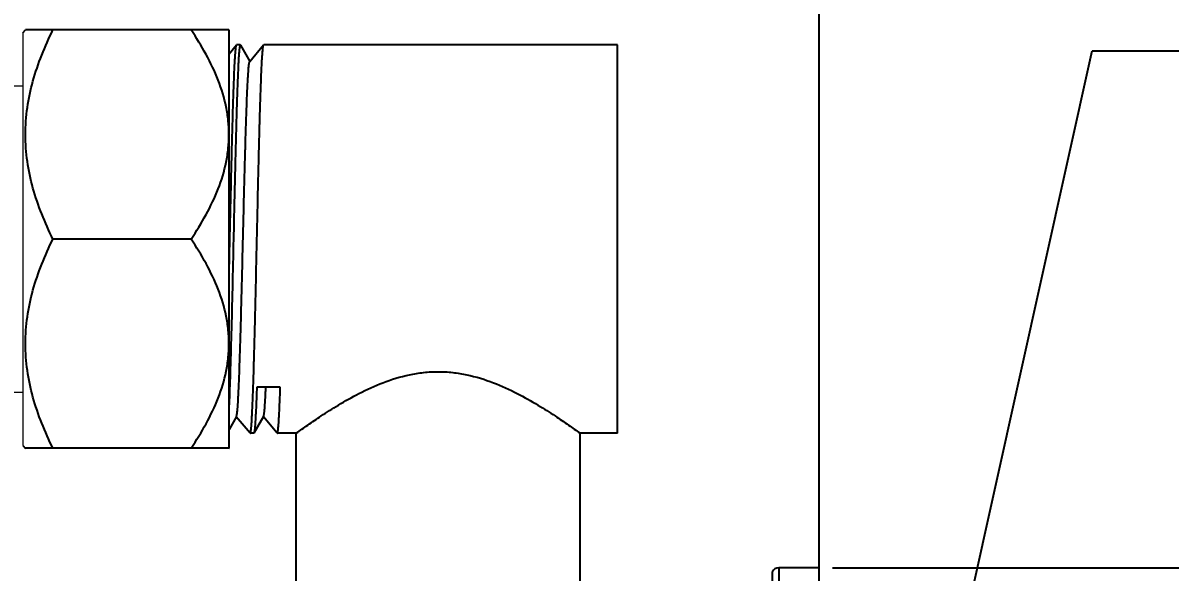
# Model space of a CAD drawing. Header units: millimetres. Extents: x 14295 to 15136, y 4961 to 5556.
# Drawn here: x 14999.5 to 15076.3, y 5150.4 to 5187.1 of the extents above; entities that cross this region are included whole.
import ezdxf

# ---------------------------------------------------------------- set-up
doc = ezdxf.new("R2010")
doc.units = ezdxf.units.MM
doc.layers.add('DIM', color=3, linetype='Continuous', lineweight=9)
doc.layers.add('벽', color=2, linetype='Continuous')
doc.styles.get("Standard").update_dxf_attribs({"font": 'arial.ttf'})
doc.dimstyles.new('겸용-샤워욕조용1', dxfattribs={"dimscale": 0.6, "dimtxt": 10, "dimasz": 10, "dimexe": 1.5, "dimexo": 1.5, "dimgap": 1, "dimtad": 0, "dimtih": 1, "dimtoh": 1, "dimdec": 1, "dimdsep": 46, "dimtxsty": 'Standard', "dimcen": 2.5, "dimclrd": 5, "dimclre": 5, "dimclrt": 5, "dimadec": 1, "dimazin": 2, "dimtfac": 1, "dimtdec": 1, "dimtmove": 0, "dimatfit": 3, "dimfxl": 1.25, "dimarcsym": 0})

# ---------------------------------------------------------------- blocks, each defined once
blk = doc.blocks.new('*D0')
at = {"layer": 'Defpoints', "color": 0, "transparency": 16777216}
for p in [(15052.81, 5150.67), (15052.81, 5096.67), (15086.783, 5096.67)]:
    blk.add_point(p, dxfattribs=at)
at = {"layer": 'DIM', "color": 5, "lineweight": -2, "transparency": 16777216}
for p, q in [((15053.71, 5150.67), (15087.683, 5150.67)), ((15086.783, 5144.67), (15086.783, 5127.501)), ((15086.783, 5102.67), (15086.783, 5119.839)), ((15053.71, 5096.67), (15087.683, 5096.67))]:
    blk.add_line(p, q, dxfattribs=at)
at = {"layer": 'DIM', "color": 5, "transparency": 16777216}
for points in [[(15085.783, 5144.67), (15087.783, 5144.67), (15086.783, 5150.67)], [(15085.783, 5102.67), (15087.783, 5102.67), (15086.783, 5096.67)]]:
    blk.add_solid(points, dxfattribs=at)
at = {"layer": 'DIM', "color": 5, "transparency": 16777216, "insert": (15086.783, 5123.67), "char_height": 6, "attachment_point": 5}
blk.add_mtext('%%C54', dxfattribs=at)
blk = doc.blocks.new('*D6')
at = {"layer": 'Defpoints', "color": 0, "transparency": 16777216}
for p in [(15009.725, 5316.694), (14784.499, 5046.907), (14784.499, 5046.907)]:
    blk.add_point(p, dxfattribs=at)
at = {"layer": 'DIM', "color": 5, "lineweight": -2, "transparency": 16777216}
for p, q in [((15008.825, 5316.694), (14783.599, 5316.694)), ((14784.499, 5310.694), (14784.499, 5186.334)), ((14784.499, 5052.907), (14784.499, 5177.268))]:
    blk.add_line(p, q, dxfattribs=at)
at = {"layer": 'DIM', "color": 5, "transparency": 16777216}
for points in [[(14783.499, 5310.694), (14785.499, 5310.694), (14784.499, 5316.694)], [(14783.499, 5052.907), (14785.499, 5052.907), (14784.499, 5046.907)]]:
    blk.add_solid(points, dxfattribs=at)
at = {"layer": 'DIM', "color": 5, "transparency": 16777216, "insert": (14784.499, 5181.801), "char_height": 6, "attachment_point": 5}
blk.add_mtext('(1600)', dxfattribs=at)
blk = doc.blocks.new('*D13')
at = {"layer": 'Defpoints', "color": 0, "transparency": 16777216}
for p in [(14859.285, 5153.701), (15052.81, 5084.186), (15052.81, 5066.553)]:
    blk.add_point(p, dxfattribs=at)
at = {"layer": 'DIM', "color": 5, "lineweight": -2, "transparency": 16777216}
for p, q in [((14859.285, 5152.801), (14859.285, 5065.653)), ((15052.81, 5083.286), (15052.81, 5065.653)), ((14865.285, 5066.553), (14945.584, 5066.553)), ((15046.81, 5066.553), (14966.511, 5066.553))]:
    blk.add_line(p, q, dxfattribs=at)
at = {"layer": 'DIM', "color": 5, "transparency": 16777216}
for points in [[(14865.285, 5067.553), (14865.285, 5065.553), (14859.285, 5066.553)], [(15046.81, 5067.553), (15046.81, 5065.553), (15052.81, 5066.553)]]:
    blk.add_solid(points, dxfattribs=at)
at = {"layer": 'DIM', "color": 5, "transparency": 16777216, "insert": (14956.047, 5066.553), "char_height": 6, "attachment_point": 5}
blk.add_mtext('193.5', dxfattribs=at)

msp = doc.modelspace()

# ---------------------------------------------------------------- linework, layer by layer
at = {"linetype": 'Continuous'}
for p, q in [((14999.51, 5186.478), (14999.689, 5186.688)), ((15013.306, 5186.67), (14999.674, 5186.67)), ((15013.286, 5186.687), (15013.31, 5186.667)), ((15013.31, 5158.674), (15013.31, 5186.667)), ((15013.31, 5185.07), (15013.81, 5185.666)), ((15013.81, 5185.666), (15013.817, 5185.67)), ((15014.058, 5185.67), (15013.817, 5185.67)), ((15014.069, 5185.661), (15014.058, 5185.67)), ((15014.069, 5185.661), (15014.704, 5184.562)), ((15014.691, 5184.555), (15015.624, 5185.666)), ((15015.624, 5185.666), (15015.631, 5185.67)), ((15039.31, 5185.67), (15015.631, 5185.67)), ((15039.31, 5159.67), (15039.31, 5185.67)), ((15010.765, 5172.67), (15001.52, 5172.67)), ((15016.742, 5162.768), (15015.169, 5162.768)), ((15013.805, 5160.791), (15013.31, 5159.935)), ((15014.717, 5159.675), (15013.794, 5160.774)), ((15015.619, 5160.791), (15014.976, 5159.68)), ((15016.531, 5159.675), (15015.608, 5160.774)), ((15014.717, 5159.675), (15014.724, 5159.67)), ((15014.965, 5159.67), (15014.724, 5159.67)), ((15014.976, 5159.68), (15014.965, 5159.67)), ((15016.531, 5159.675), (15016.538, 5159.67)), ((15017.81, 5159.67), (15016.538, 5159.67)), ((15017.81, 5134.67), (15017.81, 5159.67)), ((15036.81, 5134.67), (15036.81, 5159.67)), ((15039.31, 5159.67), (15036.81, 5159.67)), ((14999.51, 5158.863), (14999.689, 5158.652)), ((15013.306, 5158.67), (14999.674, 5158.67)), ((15013.286, 5158.654), (15013.31, 5158.674)), ((15050.127, 5150.67), (15050.127, 5096.67)), ((15052.81, 5150.67), (15050.127, 5150.67)), ((15052.81, 5096.67), (15052.81, 5150.67)), ((15049.674, 5150.382), (15049.674, 5096.958))]:
    msp.add_line(p, q, dxfattribs=at)
at = {"lineweight": 18}
msp.add_line((14999.51, 5186.478), (14999.51, 5158.863), dxfattribs=at)
at = {"linetype": 'Continuous', "lineweight": 18}
for p, q in [((14999.51, 5182.92), (14998.36, 5182.92)), ((14998.36, 5162.42), (14999.51, 5162.42))]:
    msp.add_line(p, q, dxfattribs=at)
at = {"linetype": 'Continuous'}
msp.add_arc((15050.127, 5150.17), 0.5, 90, 154.94174, dxfattribs=at)
for points, knots in [([(15001.52, 5172.67), (15001.248, 5173.222), (15000.745, 5174.341), (15000.15, 5176.076), (14999.764, 5177.858), (14999.629, 5179.67), (14999.764, 5181.482), (15000.15, 5183.264), (15000.745, 5184.999), (15001.248, 5186.118), (15001.52, 5186.67)], [0, 0, 0, 0, 0.1264, 0.251772, 0.376187, 0.5, 0.623813, 0.748228, 0.873599, 1, 1, 1, 1]), ([(15010.765, 5172.67), (15011.124, 5173.201), (15011.798, 5174.285), (15012.621, 5176.001), (15013.083, 5177.509), (15013.274, 5178.74), (15013.322, 5179.67), (15013.274, 5180.6), (15013.083, 5181.832), (15012.621, 5183.339), (15011.798, 5185.056), (15011.124, 5186.14), (15010.765, 5186.67)], [0, 0, 0, 0, 0.127249, 0.252923, 0.376955, 0.438557, 0.5, 0.561443, 0.623045, 0.747077, 0.872751, 1, 1, 1, 1]), ([(15013.364, 5172.67), (15013.382, 5173.502), (15013.419, 5175.133), (15013.465, 5177.144), (15013.503, 5178.685), (15013.53, 5179.763), (15013.558, 5180.775), (15013.586, 5181.712), (15013.613, 5182.565), (15013.641, 5183.325), (15013.668, 5183.987), (15013.692, 5184.473), (15013.711, 5184.808), (15013.725, 5185.017), (15013.739, 5185.197), (15013.753, 5185.349), (15013.766, 5185.47), (15013.78, 5185.562), (15013.791, 5185.621), (15013.801, 5185.652), (15013.807, 5185.662), (15013.81, 5185.666)], [0, 0, 0, 0, 0.191766, 0.3764, 0.463891, 0.547066, 0.625151, 0.69742, 0.763204, 0.821888, 0.872929, 0.915857, 0.93415, 0.950275, 0.964194, 0.975875, 0.985298, 0.992448, 0.997325, 0.998927, 1, 1, 1, 1]), ([(15014.058, 5185.67), (15014.056, 5185.67), (15014.049, 5185.665), (15014.039, 5185.644), (15014.027, 5185.598), (15014.014, 5185.52), (15014, 5185.41), (15013.986, 5185.271), (15013.972, 5185.101), (15013.958, 5184.901), (15013.944, 5184.671), (15013.93, 5184.413), (15013.91, 5184.012), (15013.886, 5183.445), (15013.858, 5182.687), (15013.83, 5181.833), (15013.802, 5180.891), (15013.774, 5179.869), (15013.746, 5178.779), (15013.707, 5177.217), (15013.66, 5175.174), (15013.623, 5173.516), (15013.605, 5172.67)], [0, 0, 0, 0, 0.000622, 0.001676, 0.005443, 0.01154, 0.019991, 0.030785, 0.043902, 0.059316, 0.076989, 0.096882, 0.118947, 0.169376, 0.227796, 0.293647, 0.366293, 0.445038, 0.529123, 0.617742, 0.805123, 1, 1, 1, 1]), ([(15015.178, 5172.67), (15015.196, 5173.502), (15015.233, 5175.133), (15015.279, 5177.144), (15015.317, 5178.685), (15015.344, 5179.763), (15015.372, 5180.775), (15015.4, 5181.712), (15015.427, 5182.565), (15015.455, 5183.325), (15015.482, 5183.987), (15015.506, 5184.473), (15015.525, 5184.808), (15015.539, 5185.017), (15015.553, 5185.197), (15015.567, 5185.349), (15015.58, 5185.47), (15015.594, 5185.562), (15015.605, 5185.621), (15015.615, 5185.652), (15015.621, 5185.662), (15015.624, 5185.666)], [0, 0, 0, 0, 0.191766, 0.376402, 0.463893, 0.547067, 0.625151, 0.697421, 0.763205, 0.82189, 0.872931, 0.915859, 0.934152, 0.950276, 0.964195, 0.975876, 0.985299, 0.992448, 0.997325, 0.998928, 1, 1, 1, 1]), ([(15013.805, 5160.791), (15013.811, 5160.803), (15013.821, 5160.838), (15013.835, 5160.902), (15013.848, 5160.995), (15013.861, 5161.113), (15013.875, 5161.259), (15013.895, 5161.505), (15013.918, 5161.876), (15013.945, 5162.395), (15013.973, 5163.008), (15014, 5163.71), (15014.027, 5164.495), (15014.055, 5165.355), (15014.093, 5166.628), (15014.139, 5168.344), (15014.193, 5170.506), (15014.248, 5172.747), (15014.302, 5174.986), (15014.348, 5176.812), (15014.386, 5178.21), (15014.413, 5179.189), (15014.441, 5180.107), (15014.468, 5180.957), (15014.496, 5181.731), (15014.523, 5182.421), (15014.55, 5183.022), (15014.574, 5183.464), (15014.593, 5183.769), (15014.607, 5183.959), (15014.621, 5184.124), (15014.634, 5184.262), (15014.648, 5184.374), (15014.661, 5184.458), (15014.673, 5184.512), (15014.683, 5184.541), (15014.688, 5184.551), (15014.691, 5184.555)], [0, 0, 0, 0, 0.001686, 0.004474, 0.008384, 0.013415, 0.019558, 0.026802, 0.044526, 0.066431, 0.092316, 0.121947, 0.15505, 0.191323, 0.230433, 0.315701, 0.407727, 0.503133, 0.59842, 0.690089, 0.733508, 0.774779, 0.813522, 0.849381, 0.882028, 0.911162, 0.936517, 0.957862, 0.966967, 0.975001, 0.981947, 0.987787, 0.992512, 0.996116, 0.9986, 0.99943, 1, 1, 1, 1]), ([(15001.52, 5158.67), (15001.248, 5159.222), (15000.745, 5160.341), (15000.15, 5162.076), (14999.764, 5163.858), (14999.629, 5165.67), (14999.764, 5167.482), (15000.15, 5169.264), (15000.745, 5170.999), (15001.248, 5172.118), (15001.52, 5172.67)], [0, 0, 0, 0, 0.126401, 0.251772, 0.376188, 0.5, 0.623813, 0.748228, 0.8736, 1, 1, 1, 1]), ([(15010.765, 5158.67), (15011.124, 5159.201), (15011.798, 5160.285), (15012.621, 5162.001), (15013.083, 5163.509), (15013.274, 5164.74), (15013.322, 5165.67), (15013.274, 5166.6), (15013.083, 5167.832), (15012.621, 5169.339), (15011.798, 5171.056), (15011.124, 5172.14), (15010.765, 5172.67)], [0, 0, 0, 0, 0.127249, 0.252923, 0.376955, 0.438557, 0.5, 0.561443, 0.623045, 0.747077, 0.872751, 1, 1, 1, 1]), ([(15013.31, 5170.255), (15013.314, 5170.455), (15013.333, 5171.26), (15013.35, 5172.065), (15013.364, 5172.67)], [0, 0, 0, 0, 0.248122, 1, 1, 1, 1]), ([(15013.605, 5172.67), (15013.58, 5171.576), (15013.533, 5169.459), (15013.462, 5166.456), (15013.392, 5163.855), (15013.339, 5162.278), (15013.31, 5161.587)], [0, 0, 0, 0, 0.296087, 0.572996, 0.812807, 1, 1, 1, 1]), ([(15014.724, 5159.67), (15014.727, 5159.67), (15014.734, 5159.675), (15014.744, 5159.696), (15014.756, 5159.743), (15014.769, 5159.821), (15014.783, 5159.93), (15014.797, 5160.07), (15014.811, 5160.24), (15014.825, 5160.44), (15014.839, 5160.669), (15014.853, 5160.928), (15014.872, 5161.328), (15014.897, 5161.896), (15014.924, 5162.653), (15014.953, 5163.507), (15014.981, 5164.45), (15015.009, 5165.471), (15015.037, 5166.562), (15015.075, 5168.124), (15015.122, 5170.166), (15015.159, 5171.825), (15015.178, 5172.67)], [0, 0, 0, 0, 0.000622, 0.001676, 0.005443, 0.01154, 0.019991, 0.030785, 0.043903, 0.059317, 0.076991, 0.096883, 0.118948, 0.169377, 0.227797, 0.293647, 0.366293, 0.445038, 0.529124, 0.617744, 0.805124, 1, 1, 1, 1]), ([(15017.81, 5159.67), (15018.065, 5159.856), (15018.613, 5160.25), (15019.547, 5160.888), (15020.682, 5161.609), (15022.047, 5162.379), (15023.624, 5163.103), (15025.087, 5163.557), (15026.339, 5163.76), (15027.31, 5163.814), (15028.28, 5163.76), (15029.533, 5163.557), (15030.996, 5163.103), (15032.572, 5162.379), (15033.938, 5161.609), (15035.073, 5160.888), (15036.007, 5160.25), (15036.555, 5159.856), (15036.81, 5159.67)], [0, 0, 0, 0, 0.04496, 0.096206, 0.161207, 0.236479, 0.319425, 0.407999, 0.453768, 0.5, 0.546232, 0.592001, 0.680575, 0.763521, 0.838793, 0.903794, 0.95504, 1, 1, 1, 1]), ([(15015.169, 5162.768), (15015.161, 5162.546), (15015.146, 5162.126), (15015.122, 5161.534), (15015.099, 5161.019), (15015.075, 5160.586), (15015.054, 5160.276), (15015.037, 5160.071), (15015.026, 5159.95), (15015.014, 5159.851), (15015.002, 5159.773), (15014.991, 5159.719), (15014.982, 5159.69), (15014.976, 5159.68)], [0, 0, 0, 0, 0.215269, 0.406999, 0.573701, 0.714281, 0.827811, 0.874179, 0.913516, 0.945772, 0.970911, 0.988941, 1, 1, 1, 1]), ([(15015.619, 5160.791), (15015.623, 5160.799), (15015.63, 5160.819), (15015.64, 5160.857), (15015.649, 5160.908), (15015.663, 5161.002), (15015.68, 5161.154), (15015.699, 5161.375), (15015.718, 5161.648), (15015.737, 5161.972), (15015.757, 5162.345), (15015.769, 5162.609), (15015.775, 5162.75)], [0, 0, 0, 0, 0.013035, 0.032635, 0.058959, 0.092038, 0.178415, 0.291545, 0.430925, 0.595954, 0.785912, 1, 1, 1, 1]), ([(15016.538, 5159.67), (15016.541, 5159.67), (15016.547, 5159.674), (15016.556, 5159.691), (15016.567, 5159.728), (15016.579, 5159.792), (15016.591, 5159.88), (15016.603, 5159.992), (15016.616, 5160.13), (15016.628, 5160.291), (15016.646, 5160.555), (15016.668, 5160.942), (15016.693, 5161.474), (15016.718, 5162.093), (15016.734, 5162.534), (15016.742, 5162.768)], [0, 0, 0, 0, 0.002281, 0.005945, 0.018762, 0.039389, 0.067941, 0.104405, 0.148734, 0.200863, 0.260694, 0.402981, 0.574541, 0.774115, 1, 1, 1, 1])]:
    msp.add_open_spline(points, degree=3, knots=knots, dxfattribs=at)
at = {"layer": '벽'}
msp.add_line((15052.81, 5046.907), (15052.81, 5496.457), dxfattribs=at)

# ---------------------------------------------------------------- dimensions: what is measured, and where the dimension line sits
at = {"layer": 'DIM', "color": 1}
for base, p1, p2, text, picture, middle in [((14784.499, 5046.907), (15009.725, 5316.694), (14784.499, 5046.907), '(1600)', '*D6', (14784.499, 5181.801)), ((15086.783, 5096.67), (15052.81, 5150.67), (15052.81, 5096.67), '%%C<>', '*D0', (15086.783, 5123.67))]:
    dim = msp.add_linear_dim(base=base, p1=p1, p2=p2, angle=90, text=text, dimstyle='겸용-샤워욕조용1', dxfattribs=at)
    dim.commit()
    dim.dimension.update_dxf_attribs({"geometry": picture, "text_midpoint": middle})
dim = msp.add_linear_dim(base=(15052.81, 5066.553), p1=(14859.285, 5153.701), p2=(15052.81, 5084.186), dimstyle='겸용-샤워욕조용1', dxfattribs=at)
dim.commit()
dim.dimension.update_dxf_attribs({"geometry": '*D13', "text_midpoint": (14956.047, 5066.553)})

# ---------------------------------------------------------------- leaders
msp.add_leader([(15059.706, 5133.92), (15071.094, 5185.275), (15102.958, 5185.275)], dimstyle='겸용-샤워욕조용1', dxfattribs=at)

doc.saveas('drawing.dxf')
